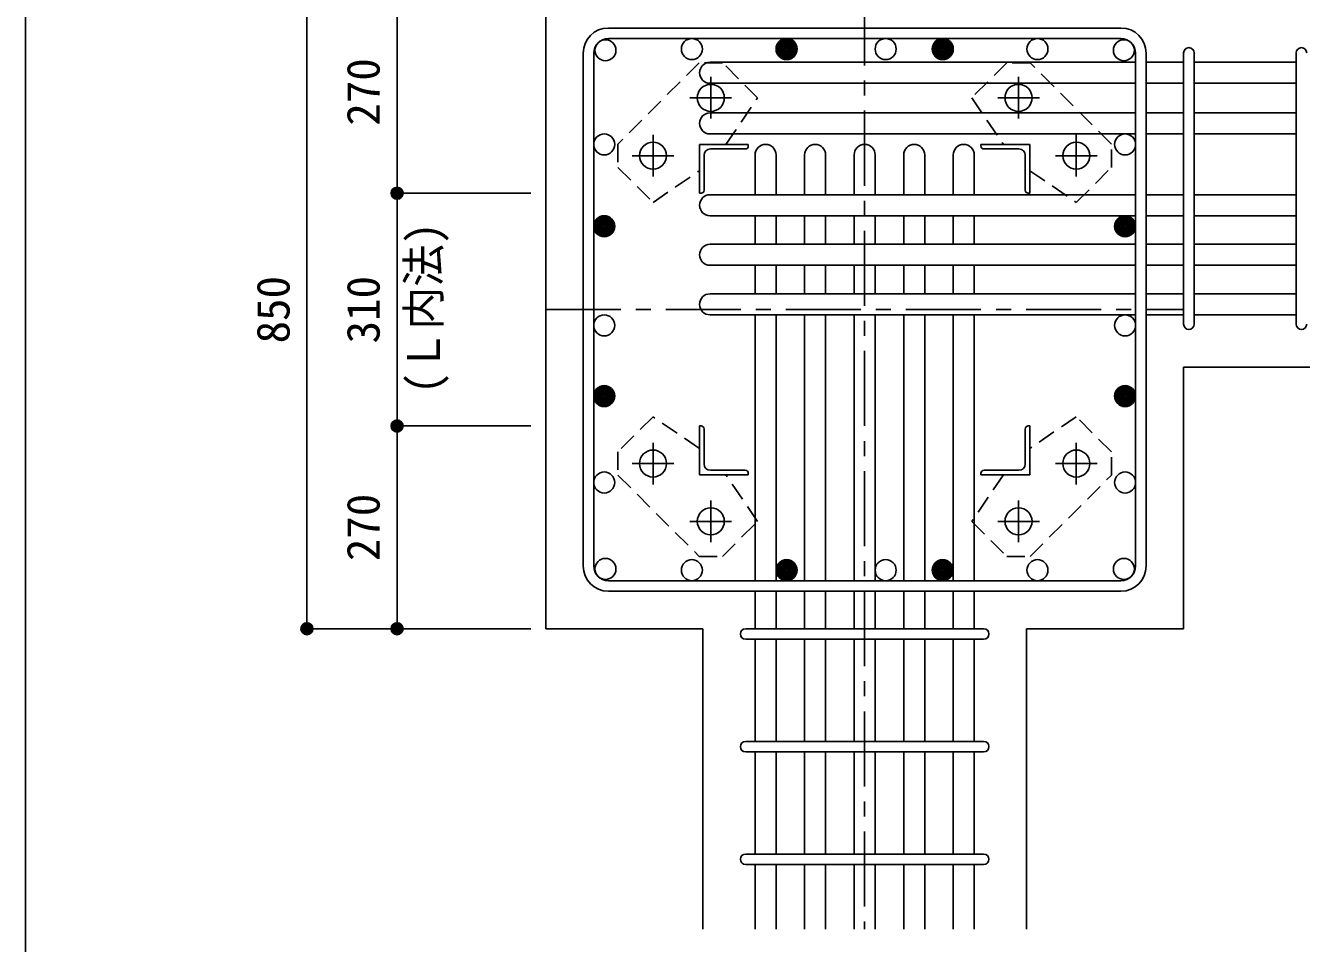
# Model space of a CAD drawing. Units: millimetres at full size, sheet at 1:20. Extents: x -3982 to 3969, y -2797 to 2801.
# Drawn here: x -3982 to -2282, y -1849 to -626 of the extents above; entities that cross this region are included whole.
import ezdxf
from ezdxf.enums import TextEntityAlignment as Align

# ---------------------------------------------------------------- set-up
doc = ezdxf.new("R2010")
doc.units = ezdxf.units.MM
doc.header["$LTSCALE"] = 20
doc.header["$PDMODE"] = 32
doc.header["$PDSIZE"] = 10
doc.linetypes.add('CHAIN1', pattern=[8, 5, -1, 1, -1])
doc.linetypes.add('DASHED1', pattern=[1.8, 1.2, -0.6])
for name, color, linetype in [('6-1_躯体線', 2, 'Continuous'), ('6-2_A.Bolt_', 4, 'Continuous'), ('6-3_柱型主筋', 4, 'Continuous'), ('6-4_フープ', 7, 'Continuous'), ('6-5_梁主筋', 7, 'Continuous'), ('6-6_S.T.P.', 7, 'Continuous'), ('6-9_プレート', 4, 'DASHED1'), ('6-D_寸法', 4, 'Continuous'), ('F-0_枠', 6, 'Continuous')]:
    doc.layers.add(name, color=color, linetype=linetype)
doc.styles.add('ＭＳ ゴシック', font='')
doc.styles.get('ＭＳ ゴシック').set_extended_font_data('MS Gothic')

msp = doc.modelspace()

# ---------------------------------------------------------------- linework, layer by layer
at = {"layer": '6-1_躯体線'}
for p, q in [((-3288.87, -579.67), (-3288.87, -1429.67)), ((-2438.87, -1429.67), (-2438.87, -1081.17)), ((-2438.87, -1081.17), (-2038.87, -1081.17)), ((-3288.87, -1429.67), (-3079.37, -1429.67)), ((-3079.37, -1829.67), (-3079.37, -1429.67)), ((-2648.37, -1829.67), (-2648.37, -1429.67)), ((-2648.37, -1429.67), (-2438.87, -1429.67))]:
    msp.add_line(p, q, dxfattribs=at)
at = {"layer": '6-2_A.Bolt_', "linetype": 'CHAIN1'}
for p, q in [((-3068.87, -750.37), (-3068.87, -694.87)), ((-2658.87, -694.87), (-2658.87, -750.37)), ((-3096.67, -722.67), (-3041.17, -722.67)), ((-2686.57, -722.67), (-2631.07, -722.67)), ((-3145.87, -827.37), (-3145.87, -771.87)), ((-2581.87, -771.87), (-2581.87, -827.37)), ((-3173.67, -799.67), (-3118.17, -799.67)), ((-2609.57, -799.67), (-2554.07, -799.67)), ((-3145.87, -1237.47), (-3145.87, -1181.97)), ((-2581.87, -1181.97), (-2581.87, -1237.47)), ((-3118.17, -1209.67), (-3173.67, -1209.67)), ((-2554.07, -1209.67), (-2609.57, -1209.67)), ((-3068.87, -1314.47), (-3068.87, -1258.97)), ((-2658.87, -1258.97), (-2658.87, -1314.47)), ((-3041.17, -1286.67), (-3096.67, -1286.67)), ((-2631.07, -1286.67), (-2686.57, -1286.67))]:
    msp.add_line(p, q, dxfattribs=at)
at = {"layer": '6-2_A.Bolt_'}
for p, q in [((-3083.87, -784.67), (-3018.87, -784.67)), ((-3083.87, -784.67), (-3083.87, -849.67)), ((-3069.37, -790.67), (-3022.87, -790.67)), ((-3018.87, -784.67), (-3018.87, -786.67)), ((-2643.87, -784.67), (-2708.87, -784.67)), ((-2708.87, -786.67), (-2708.87, -784.67)), ((-2658.37, -790.67), (-2704.87, -790.67)), ((-2643.87, -784.67), (-2643.87, -849.67)), ((-3077.87, -799.17), (-3077.87, -845.67)), ((-2649.87, -799.17), (-2649.87, -845.67)), ((-3081.87, -849.67), (-3083.87, -849.67)), ((-2643.87, -849.67), (-2645.87, -849.67)), ((-3083.87, -1159.67), (-3081.87, -1159.67)), ((-3083.87, -1224.67), (-3083.87, -1159.67)), ((-3077.87, -1210.17), (-3077.87, -1163.67)), ((-2649.87, -1210.17), (-2649.87, -1163.67)), ((-2645.87, -1159.67), (-2643.87, -1159.67)), ((-2643.87, -1224.67), (-2643.87, -1159.67)), ((-3069.37, -1218.67), (-3022.87, -1218.67)), ((-3018.87, -1222.67), (-3018.87, -1224.67)), ((-2708.87, -1224.67), (-2708.87, -1222.67)), ((-2658.37, -1218.67), (-2704.87, -1218.67)), ((-3083.87, -1224.67), (-3018.87, -1224.67)), ((-2643.87, -1224.67), (-2708.87, -1224.67))]:
    msp.add_line(p, q, dxfattribs=at)
at = {"layer": '6-2_A.Bolt_', "color": 3}
for centre in [(-3068.87, -722.67), (-2658.87, -722.67), (-3145.87, -799.67), (-2581.87, -799.67), (-3145.87, -1209.67), (-2581.87, -1209.67), (-3068.87, -1286.67), (-2658.87, -1286.67)]:
    msp.add_circle(centre, 18, dxfattribs=at)
at = {"layer": '6-2_A.Bolt_'}
for centre, radius, start, end in [((-3069.37, -799.17), 8.5, 90, 180), ((-3022.87, -786.67), 4, 270, 0), ((-2704.87, -786.67), 4, 180, 270), ((-2658.37, -799.17), 8.5, 0, 90), ((-3081.87, -845.67), 4, 270, 0), ((-2645.87, -845.67), 4, 180, 270), ((-3081.87, -1163.67), 4, 0, 90), ((-2645.87, -1163.67), 4, 90, 180), ((-3069.37, -1210.17), 8.5, 180, 270), ((-3022.87, -1222.67), 4, 0, 90), ((-2704.87, -1222.67), 4, 90, 180), ((-2658.37, -1210.17), 8.5, 270, 0)]:
    msp.add_arc(centre, radius, start, end, dxfattribs=at)
at = {"layer": '6-3_柱型主筋', "color": 3}
for centre in [(-3209.26, -659.28), (-3094.13, -657.67), (-2967.87, -657.67), (-2835.87, -657.67), (-2759.87, -657.67), (-2633.61, -657.67), (-2518.48, -659.28), (-3210.87, -784.67), (-2516.87, -784.67), (-3210.87, -893.67), (-2516.87, -893.67), (-3210.87, -1025.67), (-2516.87, -1025.67), (-3210.87, -1119.8), (-2516.87, -1119.8), (-3210.87, -1234.93), (-2516.87, -1234.93), (-3209.26, -1350.06), (-3094.13, -1351.67), (-2967.87, -1351.67), (-2835.87, -1351.67), (-2759.87, -1351.67), (-2633.61, -1351.67), (-2518.48, -1350.06)]:
    msp.add_circle(centre, 14, dxfattribs=at)
at = {"layer": '6-3_柱型主筋'}
for centre, radius in [((-2967.87, -657.67), 14), ((-2967.87, -657.67), 12.6), ((-2759.87, -657.67), 14), ((-2759.87, -657.67), 12.6), ((-2967.87, -657.67), 11.2), ((-2967.87, -657.67), 9.8), ((-2967.87, -657.67), 8.4), ((-2967.87, -657.67), 7), ((-2967.87, -657.67), 5.6), ((-2967.87, -657.67), 4.2), ((-2967.87, -657.67), 2.8), ((-2967.87, -657.67), 1.4), ((-2759.87, -657.67), 11.2), ((-2759.87, -657.67), 9.8), ((-2759.87, -657.67), 8.4), ((-2759.87, -657.67), 7), ((-2759.87, -657.67), 5.6), ((-2759.87, -657.67), 4.2), ((-2759.87, -657.67), 2.8), ((-2759.87, -657.67), 1.4), ((-3210.87, -893.67), 14), ((-3210.87, -893.67), 12.6), ((-3210.87, -893.67), 11.2), ((-3210.87, -893.67), 9.8), ((-2516.87, -893.67), 14), ((-2516.87, -893.67), 12.6), ((-2516.87, -893.67), 11.2), ((-2516.87, -893.67), 9.8), ((-3210.87, -893.67), 8.4), ((-3210.87, -893.67), 7), ((-3210.87, -893.67), 5.6), ((-3210.87, -893.67), 4.2), ((-3210.87, -893.67), 2.8), ((-3210.87, -893.67), 1.4), ((-2516.87, -893.67), 8.4), ((-2516.87, -893.67), 7), ((-2516.87, -893.67), 5.6), ((-2516.87, -893.67), 4.2), ((-2516.87, -893.67), 2.8), ((-2516.87, -893.67), 1.4), ((-3210.87, -1119.8), 14), ((-3210.87, -1119.8), 12.6), ((-3210.87, -1119.8), 11.2), ((-3210.87, -1119.8), 9.8), ((-3210.87, -1119.8), 8.4), ((-3210.87, -1119.8), 7), ((-3210.87, -1119.8), 5.6), ((-3210.87, -1119.8), 4.2), ((-3210.87, -1119.8), 2.8), ((-3210.87, -1119.8), 1.4), ((-2516.87, -1119.8), 14), ((-2516.87, -1119.8), 12.6), ((-2516.87, -1119.8), 11.2), ((-2516.87, -1119.8), 9.8), ((-2516.87, -1119.8), 8.4), ((-2516.87, -1119.8), 7), ((-2516.87, -1119.8), 5.6), ((-2516.87, -1119.8), 4.2), ((-2516.87, -1119.8), 2.8), ((-2516.87, -1119.8), 1.4), ((-2967.87, -1351.67), 14), ((-2967.87, -1351.67), 12.6), ((-2967.87, -1351.67), 11.2), ((-2967.87, -1351.67), 9.8), ((-2759.87, -1351.67), 14), ((-2759.87, -1351.67), 12.6), ((-2759.87, -1351.67), 11.2), ((-2759.87, -1351.67), 9.8), ((-2967.87, -1351.67), 8.4), ((-2967.87, -1351.67), 7), ((-2967.87, -1351.67), 5.6), ((-2967.87, -1351.67), 4.2), ((-2967.87, -1351.67), 2.8), ((-2967.87, -1351.67), 1.4), ((-2759.87, -1351.67), 8.4), ((-2759.87, -1351.67), 7), ((-2759.87, -1351.67), 5.6), ((-2759.87, -1351.67), 4.2), ((-2759.87, -1351.67), 2.8), ((-2759.87, -1351.67), 1.4)]:
    msp.add_circle(centre, radius, dxfattribs=at)
at = {"layer": '6-4_フープ'}
for p, q in [((-3205.37, -629.67), (-2522.37, -629.67)), ((-3205.37, -643.67), (-2522.37, -643.67)), ((-3238.87, -1346.17), (-3238.87, -663.17)), ((-3224.87, -663.17), (-3224.87, -1346.17)), ((-2502.87, -1346.17), (-2502.87, -663.17)), ((-2488.87, -1346.17), (-2488.87, -663.17)), ((-2522.37, -1365.67), (-3205.37, -1365.67)), ((-3205.37, -1379.67), (-2522.37, -1379.67))]:
    msp.add_line(p, q, dxfattribs=at)
for centre, radius, start, end in [((-3205.37, -663.17), 33.5, 90, 180), ((-3205.37, -663.17), 19.5, 90, 180), ((-2522.37, -663.17), 33.5, 0, 90), ((-2522.37, -663.17), 19.5, 0, 90), ((-3205.37, -1346.17), 33.5, 180, 270), ((-3205.37, -1346.17), 19.5, 180, 270), ((-2522.37, -1346.17), 33.5, 270, 0), ((-2522.37, -1346.17), 19.5, 270, 0)]:
    msp.add_arc(centre, radius, start, end, dxfattribs=at)
at = {"layer": '6-5_梁主筋'}
for p, q in [((-2502.87, -675.28), (-3069.87, -675.28)), ((-2438.87, -675.28), (-2488.87, -675.28)), ((-2288.87, -675.28), (-2424.87, -675.28)), ((-2502.87, -703.28), (-3069.87, -703.28)), ((-2438.87, -703.28), (-2488.87, -703.28)), ((-2288.87, -703.28), (-2424.87, -703.28)), ((-2502.87, -742.67), (-3069.87, -742.67)), ((-2438.87, -742.67), (-2488.87, -742.67)), ((-2288.87, -742.67), (-2424.87, -742.67)), ((-2502.87, -770.67), (-3069.87, -770.67)), ((-2438.87, -770.67), (-2488.87, -770.67)), ((-2288.87, -770.67), (-2424.87, -770.67)), ((-3009.87, -851.67), (-3009.87, -798.67)), ((-2981.87, -851.67), (-2981.87, -798.67)), ((-2943.87, -851.67), (-2943.87, -798.67)), ((-2915.87, -851.67), (-2915.87, -798.67)), ((-2877.87, -851.67), (-2877.87, -798.67)), ((-2849.87, -851.67), (-2849.87, -798.67)), ((-2811.87, -851.67), (-2811.87, -798.67)), ((-2783.87, -851.67), (-2783.87, -798.67)), ((-2745.87, -851.67), (-2745.87, -798.67)), ((-2717.87, -851.67), (-2717.87, -798.67)), ((-2502.87, -851.67), (-3069.87, -851.67)), ((-2438.87, -851.67), (-2488.87, -851.67)), ((-2288.87, -851.67), (-2424.87, -851.67)), ((-2502.87, -879.67), (-3069.87, -879.67)), ((-3009.87, -917.67), (-3009.87, -879.67)), ((-2981.87, -917.67), (-2981.87, -879.67)), ((-2943.87, -917.67), (-2943.87, -879.67)), ((-2915.87, -917.67), (-2915.87, -879.67)), ((-2877.87, -917.67), (-2877.87, -879.67)), ((-2849.87, -917.67), (-2849.87, -879.67)), ((-2811.87, -917.67), (-2811.87, -879.67)), ((-2783.87, -917.67), (-2783.87, -879.67)), ((-2745.87, -917.67), (-2745.87, -879.67)), ((-2717.87, -917.67), (-2717.87, -879.67)), ((-2438.87, -879.67), (-2488.87, -879.67)), ((-2288.87, -879.67), (-2424.87, -879.67)), ((-2502.87, -917.67), (-3069.87, -917.67)), ((-2438.87, -917.67), (-2488.87, -917.67)), ((-2288.87, -917.67), (-2424.87, -917.67)), ((-2502.87, -945.67), (-3069.87, -945.67)), ((-3009.87, -983.67), (-3009.87, -945.67)), ((-2981.87, -983.67), (-2981.87, -945.67)), ((-2943.87, -983.67), (-2943.87, -945.67)), ((-2915.87, -983.67), (-2915.87, -945.67)), ((-2877.87, -983.67), (-2877.87, -945.67)), ((-2849.87, -983.67), (-2849.87, -945.67)), ((-2811.87, -983.67), (-2811.87, -945.67)), ((-2783.87, -983.67), (-2783.87, -945.67)), ((-2745.87, -983.67), (-2745.87, -945.67)), ((-2717.87, -983.67), (-2717.87, -945.67)), ((-2438.87, -945.67), (-2488.87, -945.67)), ((-2288.87, -945.67), (-2424.87, -945.67)), ((-2502.87, -983.67), (-3069.87, -983.67)), ((-2438.87, -983.67), (-2488.87, -983.67)), ((-2288.87, -983.67), (-2424.87, -983.67)), ((-2502.87, -1011.67), (-3069.87, -1011.67)), ((-3009.87, -1365.67), (-3009.87, -1011.67)), ((-2981.87, -1365.67), (-2981.87, -1011.67)), ((-2943.87, -1365.67), (-2943.87, -1011.67)), ((-2915.87, -1365.67), (-2915.87, -1011.67)), ((-2877.87, -1365.67), (-2877.87, -1011.67)), ((-2849.87, -1365.67), (-2849.87, -1011.67)), ((-2811.87, -1365.67), (-2811.87, -1011.67)), ((-2783.87, -1365.67), (-2783.87, -1011.67)), ((-2745.87, -1365.67), (-2745.87, -1011.67)), ((-2717.87, -1365.67), (-2717.87, -1011.67)), ((-2438.87, -1011.67), (-2488.87, -1011.67)), ((-2288.87, -1011.67), (-2424.87, -1011.67)), ((-3009.87, -1429.67), (-3009.87, -1379.67)), ((-2981.87, -1429.67), (-2981.87, -1379.67)), ((-2943.87, -1429.67), (-2943.87, -1379.67)), ((-2915.87, -1429.67), (-2915.87, -1379.67)), ((-2877.87, -1429.67), (-2877.87, -1379.67)), ((-2849.87, -1429.67), (-2849.87, -1379.67)), ((-2811.87, -1429.67), (-2811.87, -1379.67)), ((-2783.87, -1429.67), (-2783.87, -1379.67)), ((-2745.87, -1429.67), (-2745.87, -1379.67)), ((-2717.87, -1429.67), (-2717.87, -1379.67)), ((-3009.87, -1579.67), (-3009.87, -1443.67)), ((-2981.87, -1579.67), (-2981.87, -1443.67)), ((-2943.87, -1579.67), (-2943.87, -1443.67)), ((-2915.87, -1579.67), (-2915.87, -1443.67)), ((-2877.87, -1579.67), (-2877.87, -1443.67)), ((-2849.87, -1579.67), (-2849.87, -1443.67)), ((-2811.87, -1579.67), (-2811.87, -1443.67)), ((-2783.87, -1579.67), (-2783.87, -1443.67)), ((-2745.87, -1579.67), (-2745.87, -1443.67)), ((-2717.87, -1579.67), (-2717.87, -1443.67)), ((-3009.87, -1729.67), (-3009.87, -1593.67)), ((-2981.87, -1729.67), (-2981.87, -1593.67)), ((-2943.87, -1729.67), (-2943.87, -1593.67)), ((-2915.87, -1729.67), (-2915.87, -1593.67)), ((-2877.87, -1729.67), (-2877.87, -1593.67)), ((-2849.87, -1729.67), (-2849.87, -1593.67)), ((-2811.87, -1729.67), (-2811.87, -1593.67)), ((-2783.87, -1729.67), (-2783.87, -1593.67)), ((-2745.87, -1729.67), (-2745.87, -1593.67)), ((-2717.87, -1729.67), (-2717.87, -1593.67)), ((-3009.87, -1829.67), (-3009.87, -1743.67)), ((-2981.87, -1829.67), (-2981.87, -1743.67)), ((-2943.87, -1829.67), (-2943.87, -1743.67)), ((-2915.87, -1829.67), (-2915.87, -1743.67)), ((-2877.87, -1829.67), (-2877.87, -1743.67)), ((-2849.87, -1829.67), (-2849.87, -1743.67)), ((-2811.87, -1829.67), (-2811.87, -1743.67)), ((-2783.87, -1829.67), (-2783.87, -1743.67)), ((-2745.87, -1829.67), (-2745.87, -1743.67)), ((-2717.87, -1829.67), (-2717.87, -1743.67))]:
    msp.add_line(p, q, dxfattribs=at)
for centre, start, end in [((-3069.87, -689.28), 90, 270), ((-3069.87, -756.67), 90, 270), ((-2995.87, -798.67), 0, 180), ((-2929.87, -798.67), 0, 180), ((-2863.87, -798.67), 0, 180), ((-2797.87, -798.67), 0, 180), ((-2731.87, -798.67), 0, 180), ((-3069.87, -865.67), 90, 270), ((-3069.87, -931.67), 90, 270), ((-3069.87, -997.67), 90, 270)]:
    msp.add_arc(centre, 14, start, end, dxfattribs=at)
at = {"layer": '6-6_S.T.P.'}
for p, q in [((-2438.87, -1024.17), (-2438.87, -662.78)), ((-2424.87, -1024.17), (-2424.87, -662.78)), ((-2288.87, -1024.17), (-2288.87, -662.78)), ((-3022.37, -1429.67), (-2705.37, -1429.67)), ((-3022.37, -1443.67), (-2705.37, -1443.67)), ((-3022.37, -1579.67), (-2705.37, -1579.67)), ((-3022.37, -1593.67), (-2705.37, -1593.67)), ((-3022.37, -1729.67), (-2705.37, -1729.67)), ((-3022.37, -1743.67), (-2705.37, -1743.67))]:
    msp.add_line(p, q, dxfattribs=at)
for centre, start, end in [((-2431.87, -662.78), 0, 180), ((-2431.87, -662.78), 0, 180), ((-2431.87, -662.78), 0, 180), ((-2431.87, -662.78), 0, 180), ((-2281.87, -662.78), 0, 180), ((-2431.87, -1024.17), 180, 0), ((-2431.87, -1024.17), 180, 0), ((-2431.87, -1024.17), 180, 0), ((-2431.87, -1024.17), 180, 0), ((-2281.87, -1024.17), 180, 0), ((-3022.37, -1436.67), 90, 270), ((-3022.37, -1436.67), 90, 270), ((-3022.37, -1436.67), 90, 270), ((-3022.37, -1436.67), 90, 270), ((-2705.37, -1436.67), 270, 90), ((-2705.37, -1436.67), 270, 90), ((-2705.37, -1436.67), 270, 90), ((-2705.37, -1436.67), 270, 90), ((-3022.37, -1586.67), 90, 270), ((-2705.37, -1586.67), 270, 90), ((-3022.37, -1736.67), 90, 270), ((-2705.37, -1736.67), 270, 90)]:
    msp.add_arc(centre, 7, start, end, dxfattribs=at)
at = {"layer": '6-9_プレート'}
for points in [[(-3084.37, -675.97), (-3192.57, -784.17), (-3192.57, -815.27), (-3145.87, -861.97), (-3083.87, -819.67)], [(-3048.77, -784.67), (-3006.57, -722.67), (-3053.27, -675.97), (-3084.37, -675.97)], [(-2535.17, -784.17), (-2643.37, -675.97), (-2674.47, -675.97), (-2721.17, -722.67), (-2678.87, -784.67)], [(-2643.87, -819.77), (-2581.87, -861.97), (-2535.17, -815.27), (-2535.17, -784.17)], [(-3083.87, -1189.57), (-3145.87, -1147.37), (-3192.57, -1194.07), (-3192.57, -1225.17)], [(-2643.37, -1333.37), (-2535.17, -1225.17), (-2535.17, -1194.07), (-2581.87, -1147.37), (-2643.87, -1189.67)], [(-3192.57, -1225.17), (-3084.37, -1333.37), (-3053.27, -1333.37), (-3006.57, -1286.67), (-3048.87, -1224.67)], [(-2678.97, -1224.67), (-2721.17, -1286.67), (-2674.47, -1333.37), (-2643.37, -1333.37)]]:
    msp.add_lwpolyline(points, dxfattribs=at)
at = {"layer": '6-D_寸法'}
for p, q in [((-3606.89, -1429.67), (-3606.89, -579.67)), ((-3486.89, -579.67), (-3486.89, -849.67)), ((-3486.89, -849.67), (-3308.87, -849.67)), ((-3486.89, -849.67), (-3486.89, -1159.67)), ((-3486.89, -1159.67), (-3308.87, -1159.67)), ((-3606.89, -1429.67), (-3486.89, -1429.67)), ((-3486.89, -1429.67), (-3308.87, -1429.67)), ((-3486.89, -1429.67), (-3308.87, -1429.67)), ((-3486.89, -1429.67), (-3308.87, -1429.67)), ((-3486.89, -1429.67), (-3308.87, -1429.67)), ((-3486.89, -1429.67), (-3308.87, -1429.67)), ((-3486.89, -1429.67), (-3308.87, -1429.67)), ((-3486.89, -1429.67), (-3308.87, -1429.67)), ((-3486.89, -1429.67), (-3308.87, -1429.67)), ((-3486.89, -1429.67), (-3308.87, -1429.67))]:
    msp.add_line(p, q, dxfattribs=at)
at = {"layer": '6-D_寸法', "linetype": 'CHAIN1'}
for p, q in [((-2863.87, -579.67), (-2863.87, -1829.67)), ((-3288.87, -1004.67), (-2438.87, -1004.67))]:
    msp.add_line(p, q, dxfattribs=at)
at = {"layer": '6-D_寸法'}
for points in [[(-3486.89, -1159.67), (-3486.89, -1429.67), (-3308.87, -1429.67)], [(-3606.89, -1429.67), (-3486.89, -1429.67), (-3308.87, -1429.67)], [(-3606.89, -1429.67), (-3486.89, -1429.67), (-3308.87, -1429.67)]]:
    msp.add_lwpolyline(points, dxfattribs=at)
for centre, radius in [((-3486.89, -849.67), 8), ((-3486.89, -849.67), 7.2), ((-3486.89, -849.67), 6.4), ((-3486.89, -849.67), 5.6), ((-3486.89, -849.67), 4.8), ((-3486.89, -849.67), 4), ((-3486.89, -849.67), 3.2), ((-3486.89, -849.67), 2.4), ((-3486.89, -849.67), 1.6), ((-3486.89, -849.67), 0.8), ((-3486.89, -1159.67), 8), ((-3486.89, -1159.67), 7.2), ((-3486.89, -1159.67), 6.4), ((-3486.89, -1159.67), 5.6), ((-3486.89, -1159.67), 4.8), ((-3486.89, -1159.67), 4), ((-3486.89, -1159.67), 3.2), ((-3486.89, -1159.67), 2.4), ((-3486.89, -1159.67), 1.6), ((-3486.89, -1159.67), 0.8), ((-3606.89, -1429.67), 8), ((-3606.89, -1429.67), 7.2), ((-3606.89, -1429.67), 6.4), ((-3606.89, -1429.67), 5.6), ((-3606.89, -1429.67), 4.8), ((-3606.89, -1429.67), 4), ((-3606.89, -1429.67), 3.2), ((-3606.89, -1429.67), 2.4), ((-3486.89, -1429.67), 8), ((-3486.89, -1429.67), 7.2), ((-3486.89, -1429.67), 6.4), ((-3486.89, -1429.67), 5.6), ((-3486.89, -1429.67), 4.8), ((-3486.89, -1429.67), 4), ((-3486.89, -1429.67), 3.2), ((-3486.89, -1429.67), 2.4), ((-3606.89, -1429.67), 1.6), ((-3606.89, -1429.67), 0.8), ((-3486.89, -1429.67), 1.6), ((-3486.89, -1429.67), 0.8)]:
    msp.add_circle(centre, radius, dxfattribs=at)
at = {"layer": '6-D_寸法', "color": 7}
for p in [(-3486.89, -849.67), (-3486.89, -1159.67), (-3606.89, -1429.67), (-3486.89, -1429.67)]:
    msp.add_point(p, dxfattribs=at)
at = {"layer": 'F-0_枠'}
msp.add_line((-3981.92, 2800.77), (-3981.92, -2796.83), dxfattribs=at)

# ---------------------------------------------------------------- texts
at = {"layer": '6-D_寸法', "style": 'ＭＳ ゴシック'}
for s, p in [('270', (-3496.89, -759.67)), ('850', (-3616.89, -1049.67)), ('310', (-3496.89, -1049.67)), ('270', (-3496.89, -1339.67))]:
    msp.add_text(s, height=43.99, rotation=90, dxfattribs=at).set_placement(p, align=Align.BOTTOM_LEFT)
at = {"layer": '6-D_寸法', "style": 'ＭＳ ゴシック', "width": 0.95}
msp.add_text('(Ｌ内法)', height=43.99, rotation=90, dxfattribs=at).set_placement((-3416.41, -1116.77), align=Align.BOTTOM_LEFT)

doc.saveas('drawing.dxf')
